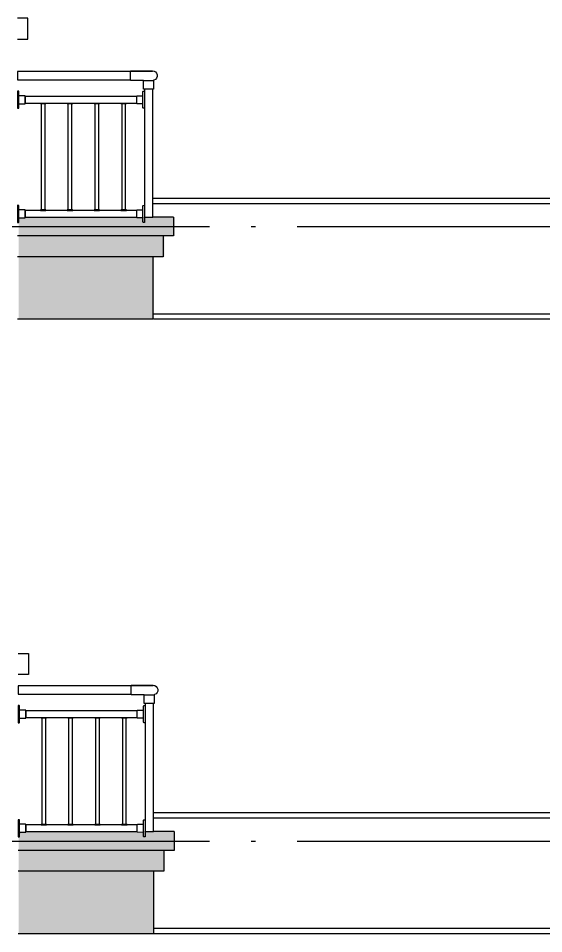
# Model space of a CAD drawing. Extents: x -12446 to 284554, y -295110 to 165007.
# Drawn here: x 201699 to 204222, y -244049 to -239654 of the extents above; entities that cross this region are included whole.
import ezdxf

# ---------------------------------------------------------------- set-up
doc = ezdxf.new("R2010")
doc.units = 0
doc.header["$LTSCALE"] = 1000
doc.linetypes.add('AX-14-E$0$DOTE', pattern=[2.4200000000000004, 2, -0.2, 0.02, -0.2])
for name, color, linetype in [('A-Anno-Note', 241, 'CONTINUOUS'), ('AX-14-comp-tc$0$灰褐色真石漆', 15, 'CONTINUOUS'), ('AX-14-E$0$A-Detl-Patt', 8, 'CONTINUOUS'), ('AX-14-E$0$A-Detl-Thin', 131, 'CONTINUOUS'), ('AX-14-E$0$A-elev-FIXT', 9, 'CONTINUOUS'), ('AX-14-E$0$A-elev-HRAL', 61, 'CONTINUOUS'), ('AX-14-E$0$栏杆型材', 82, 'CONTINUOUS'), ('AX-14-E$0$阳台栏杆扶手', 82, 'CONTINUOUS')]:
    doc.layers.add(name, color=color, linetype=linetype)
doc.layers.add('AX-14-E$0$A-Grid', color=222, linetype='AX-14-E$0$DOTE', plot=False)
doc.layers.add('AX-14-E$0$A-Wall-stru', color=4, linetype='CONTINUOUS', lineweight=30)

# ---------------------------------------------------------------- blocks, each defined once
blk = doc.blocks.new('AX-14-E$0$4080转角立图')
at = {"layer": 'AX-14-E$0$A-elev-FIXT', "linetype": 'Continuous'}
blk.add_line((25.55522843915969, 41.9922859473736), (-24.30321649741381, 41.9922859473736), dxfattribs=at)
blk.add_lwpolyline([(-25.29782274598256, 42.9517344115302, -0.3271392253384975), (-24.22508311690763, 41.53998265002156), (-23.50000002561137, 0), (23.50000002561137, 0), (24.2073870995082, 40.52617865166394, -0.4091108014680134), (25.70715864608064, 42.00000004569301), (85.25000008335337, 42.00000003812602, 0.4142135623730951), (86.75000008707866, 43.50000004190952), (86.75000008707866, 86.50000009016367, 0.4142135623730951), (85.25000008335337, 88.00000009400537), (-18.75000002095476, 88.00000009400537, 0.8651570106099542)], format="xyb", close=True, dxfattribs=at)
blk = doc.blocks.new('AX-14-E$0$32固定座立面')
at = {"layer": 'AX-14-E$0$栏杆型材', "color": 6, "linetype": 'Continuous'}
blk.add_line((-7.000000000029103, -22.48393362967181), (-7.000000000029103, 22.48393362967181), dxfattribs=at)
blk.add_lwpolyline([(-7.000000000029103, -22.48393363013747, 0.4116598905253932), (-9.973820392653579, -19.48404786120226), (-36.00872653194528, -19.25684467663814, -0.411659890479309), (-36.99999999529972, -18.25688275466382), (-36.99999999529972, 18.25688275466382, -0.411659890479309), (-36.00872653194528, 19.25684467663814), (-9.973820392653579, 19.48404786120226, 0.4116598904800121), (-7.000000000029103, 22.48393362967181), (-7.000000000014551, 39.03737757549971, -0.4116598903650479), (-5.017453071239287, 41.03730142168934), (0, 41.08108807232929), (0, -41.08108807232929), (-5.017453071239287, -41.03730142167478, -0.41165989040972), (-7.000000000014551, -39.03737757517956)], format="xyb", close=True, dxfattribs=at)
blk = doc.blocks.new('AX-14-E$0$A$C39DB7BCD')
at = {"layer": 'AX-14-E$0$A-Detl-Thin'}
blk.add_line((121.5103497480013, 25.08079728815937), (671.5103500907862, 25.08079728815937), dxfattribs=at)
blk.add_wipeout([(671.5103500907826, 725.0807972881557), (21.510350090786233, 725.0807972881557), (21.510350090786233, 25.080797288159374), (671.5103500907826, 25.080797288159374)]).dxf.layer = 'AX-14-E$0$A-Detl-Thin'
at = {"layer": 'AX-14-E$0$A-elev-HRAL', "ltscale": 10}
for points in [[(148.5103500907862, 573.0807972881594, 0.4142135623730951), (148.0103500907862, 572.5807972881594), (148.0103500907862, 570.5807972881594, 0.4142135623730951), (148.5103500907862, 570.0807972881594), (173.5103500907862, 570.0807972881594, 0.4142135623730951), (174.0103500907862, 570.5807972881594), (174.0103500907862, 572.5807972881594, 0.4142135623730951), (173.5103500907862, 573.0807972881594)], [(277.5103500907862, 573.0807972881594, 0.4142135623730951), (277.0103500907862, 572.5807972881594), (277.0103500907862, 570.5807972881594, 0.4142135623730951), (277.5103500907862, 570.0807972881594), (302.5103500907862, 570.0807972881594, 0.4142135623730951), (303.0103500907862, 570.5807972881594), (303.0103500907862, 572.5807972881594, 0.4142135623730951), (302.5103500907862, 573.0807972881594)], [(406.5103500907862, 573.0807972881594, 0.4142135623730951), (406.0103500907862, 572.5807972881594), (406.0103500907862, 570.5807972881594, 0.4142135623730951), (406.5103500907862, 570.0807972881594), (431.5103500907862, 570.0807972881594, 0.4142135623730951), (432.0103500907862, 570.5807972881594), (432.0103500907862, 572.5807972881594, 0.4142135623730951), (431.5103500907862, 573.0807972881594)], [(535.5103500907862, 573.0807972881594, 0.4142135623730951), (535.0103500907862, 572.5807972881594), (535.0103500907862, 570.5807972881594, 0.4142135623730951), (535.5103500907862, 570.0807972881594), (560.5103500907862, 570.0807972881594, 0.4142135623730951), (561.0103500907862, 570.5807972881594), (561.0103500907862, 572.5807972881594, 0.4142135623730951), (560.5103500907862, 573.0807972881594)], [(148.5103500907862, 57.08079729080782, -0.4142135623730951), (148.0103500907862, 57.58079729080782), (148.0103500907862, 59.58079729080782, -0.4142135623730951), (148.5103500907862, 60.08079729080782), (173.5103500907862, 60.08079729080782, -0.4142135623730951), (174.0103500907862, 59.58079729080782), (174.0103500907862, 57.58079729080782, -0.4142135623730951), (173.5103500907862, 57.08079729080782)], [(277.5103500907862, 57.08079729080782, -0.4142135623730951), (277.0103500907862, 57.58079729080782), (277.0103500907862, 59.58079729080782, -0.4142135623730951), (277.5103500907862, 60.08079729080782), (302.5103500907862, 60.08079729080782, -0.4142135623730951), (303.0103500907862, 59.58079729080782), (303.0103500907862, 57.58079729080782, -0.4142135623730951), (302.5103500907862, 57.08079729080782)], [(406.5103500907862, 57.08079729080782, -0.4142135623730951), (406.0103500907862, 57.58079729080782), (406.0103500907862, 59.58079729080782, -0.4142135623730951), (406.5103500907862, 60.08079729080782), (431.5103500907862, 60.08079729080782, -0.4142135623730951), (432.0103500907862, 59.58079729080782), (432.0103500907862, 57.58079729080782, -0.4142135623730951), (431.5103500907862, 57.08079729080782)], [(535.5103500907862, 57.08079729080782, -0.4142135623730951), (535.0103500907862, 57.58079729080782), (535.0103500907862, 59.58079729080782, -0.4142135623730951), (535.5103500907862, 60.08079729080782), (560.5103500907862, 60.08079729080782, -0.4142135623730951), (561.0103500907862, 59.58079729080782), (561.0103500907862, 57.58079729080782, -0.4142135623730951), (560.5103500907862, 57.08079729080782)]]:
    blk.add_lwpolyline(points, format="xyb", close=True, dxfattribs=at)
for points in [[(170.5103500907862, 60.08079729080782), (151.5103500907862, 60.08079729080782), (151.5103500907862, 570.0807972881594), (170.5103500907862, 570.0807972881594)], [(299.5103500907862, 60.08079729080782), (280.5103500907862, 60.08079729080782), (280.5103500907862, 570.0807972881594), (299.5103500907862, 570.0807972881594)], [(428.5103500907862, 60.08079729080782), (409.5103500907862, 60.08079729080782), (409.5103500907862, 570.0807972881594), (428.5103500907862, 570.0807972881594)], [(557.5103500907862, 60.08079729080782), (538.5103500907862, 60.08079729080782), (538.5103500907862, 570.0807972881594), (557.5103500907862, 570.0807972881594)]]:
    blk.add_lwpolyline(points, close=True, dxfattribs=at)
at = {"layer": 'AX-14-E$0$栏杆型材'}
for points in [[(21.51035009078623, 640.0807972285256), (61.51035009078623, 640.0807972285256), (61.51035009078623, 25.08079728815937), (21.51035009078623, 25.08079728815937)], [(98.51035008607141, 605.0807972881594), (634.5103450552706, 605.0807972881594), (634.5103450552706, 573.0807972881594), (98.51035008607141, 573.0807972881594)], [(98.51035008612962, 57.08079728815937), (634.5103450552706, 57.08079728815937), (634.5103450552706, 25.08079728815937), (98.51035008612962, 25.08079728815937)]]:
    blk.add_lwpolyline(points, close=True, dxfattribs=at)
at = {"layer": 'AX-14-E$0$阳台栏杆扶手'}
blk.add_lwpolyline([(671.5103500907862, 685.0807972881594), (128.2603501778067, 685.0807972881594), (128.2603501778067, 725.0807972881594), (671.5103500907862, 725.0807972881594)], close=True, dxfattribs=at)
at = {"layer": 'AX-14-E$0$A-elev-HRAL'}
for name, p in [('AX-14-E$0$4080转角立图', (41.51035009078623, 640.0807972285256)), ('AX-14-E$0$32固定座立面', (671.5103450505703, 589.0807972881594)), ('AX-14-E$0$32固定座立面', (671.5103450505703, 41.08079728815937))]:
    blk.add_blockref(name, p, dxfattribs=at)
at = {"layer": 'AX-14-E$0$A-elev-HRAL', "xscale": -1}
for p in [(61.51035009078623, 589.0807972881594), (61.51035009078623, 41.08079728815937)]:
    blk.add_blockref('AX-14-E$0$32固定座立面', p, dxfattribs=at)
blk = doc.blocks.new('AX-14-E$0$FBSUIEFHEWFFSF5348646')
at = {"layer": 'AX-14-E$0$A-Detl-Thin'}
for p, q in [((172806.8753013716, 360127.3243879009), (172756.8753013716, 360127.3243879009)), ((172806.8753013716, 360027.3243879009), (172806.8753013716, 360127.3243879009)), ((172756.8753013716, 360027.3243879009), (172806.8753013716, 360027.3243879009)), ((173506.8753226523, 359172.3243879015), (172756.8753013716, 359172.3243879015)), ((173456.8753226523, 359082.3243879015), (172756.8753013716, 359082.3243879015)), ((173406.8753226523, 358982.3243879015), (172756.8753013716, 358982.3243879015)), ((173406.8753226523, 358682.3243879016), (172756.8753013716, 358682.3243879016))]:
    blk.add_line(p, q, dxfattribs=at)
at = {"layer": 'AX-14-E$0$A-Wall-stru'}
blk.add_lwpolyline([(173506.8753226523, 359172.3243879015), (173506.8753226523, 359082.3243879015), (173456.8753226523, 359082.3243879015), (173456.8753226523, 358982.3243879015), (173406.8753226523, 358982.3243879015), (173406.8753226523, 358682.3243879016)], dxfattribs=at)
at = {"layer": 'AX-14-E$0$A-Detl-Thin', "xscale": -1}
blk.add_blockref('AX-14-E$0$A$C39DB7BCD', (173428.3856514624, 359147.2435906133), dxfattribs=at)
blk = doc.blocks.new('AX-14-E$0$2w3ytrehjreqehrehj')
at = {"layer": 'AX-14-E$0$A-Detl-Patt'}
for p, q in [((296175.1605521323, 168334.7129204361), (294124.9045399678, 168334.7129204361)), ((296175.1605521323, 168309.7129204361), (294124.9045399678, 168309.7129204361)), ((296175.1613832935, 167779.7129204361), (294125.1614170441, 167779.7129204361)), ((296175.1613832935, 167754.7129204361), (294125.1614170441, 167754.7129204361)), ((296175.1605521323, 165384.7129204359), (294124.9045399678, 165384.7129204359)), ((296175.1605521323, 165359.7129204359), (294124.9045399678, 165359.7129204359)), ((296175.1613832935, 164829.7129204359), (294125.1614170441, 164829.7129204359)), ((296175.1613832935, 164804.7129204359), (294125.1614170441, 164804.7129204359))]:
    blk.add_line(p, q, dxfattribs=at)
blk = doc.blocks.new('AX-14-E$0$arehqrgewgewg')
at = {"layer": 'AX-14-E$0$A-Detl-Thin'}
for p, q in [((327796.5233531613, 163199.7129204359), (327846.5233531613, 163199.7129204359)), ((327846.5233531613, 163199.7129204359), (327846.5233531613, 163099.7129204359)), ((327846.5233531613, 163099.7129204359), (327796.5233531613, 163099.7129204359)), ((328546.5233744419, 162344.7129204365), (327796.5233531613, 162344.7129204365)), ((328496.5233744419, 162254.7129204366), (327796.5233531613, 162254.7129204366)), ((328446.5233744419, 162154.7129204366), (327796.5233531613, 162154.7129204366)), ((328446.5233744419, 161854.7129204366), (327796.5233531613, 161854.7129204366))]:
    blk.add_line(p, q, dxfattribs=at)
at = {"layer": 'AX-14-E$0$A-Wall-stru'}
blk.add_lwpolyline([(328546.5233744419, 162344.7129204365), (328546.5233744419, 162254.7129204366), (328496.5233744419, 162254.7129204366), (328496.5233744419, 162154.7129204366), (328446.5233744419, 162154.7129204366), (328446.5233744419, 161854.7129204366)], dxfattribs=at)
at = {"layer": 'AX-14-E$0$A-Detl-Thin', "xscale": -1}
blk.add_blockref('AX-14-E$0$A$C39DB7BCD', (328468.0337032521, 162319.6321231484), dxfattribs=at)
blk = doc.blocks.new('AX-14-comp-tc')
at = {"layer": 'AX-14-comp-tc$0$灰褐色真石漆'}
h = blk.add_hatch(dxfattribs=at)
h.set_pattern_fill('离散材料', color=256, scale=50)
h.set_pattern_definition([(0, (-88248.13547641537, -403149.292913672), (132, 228), [12, -201, 9, -87, 18, -213]), (10, (-88305.13547641537, -403026.292913672), (80.67613670150445, 285.3442849732936), [20.99999999999959, -50.99999999999918, 26.99999999999959, -158.9999999999967, 14.9999999999998, -197.9999999999967]), (20, (-88335.13547641537, -403122.292913672), (133.4709535592092, 220.9762533757766), [24, -165, 21, -123, 15, -96]), (29.99999999999999, (-88248.13547641537, -403140.292913672), (-21.96925639128059, 254.0518682742054), [15, -99, 12, -147, 9, -195]), (40, (-88332.13547641537, -403074.292913672), (33.83591731976973, 216.3703554074118), [11.9999999999998, -131.9999999999967, 8.999999999999796, -83.99999999999837, 23.99999999999959, -152.9999999999967]), (49.99999999999999, (-88287.13547641537, -403182.292913672), (-80.24786473477874, 235.733494025581), [6, -111, 15, -183, 18, -93]), (59.99999999999999, (-88278.13547641537, -403161.292913672), (-99.47302994931883, 223.7076581449592), [15, -123, 6, -144, 12, -111]), (70, (-88311.13547641537, -403197.292913672), (-109.8922702303704, 215.5868477983183), [8.999999999999796, -56.99999999999918, 17.99999999999959, -95.99999999999837, 11.9999999999998, -131.9999999999967]), (80, (-88296.13547641537, -403020.292913672), (-208.5653438188234, 164.7194504535999), [20.99999999999959, -131.9999999999967, 8.999999999999796, -155.9999999999967, 17.99999999999959, -146.9999999999967]), (90, (-88278.13547641537, -403149.292913672), (-264, 111), [18, -93, 12, -183, 6, -186]), (99.99999999999993, (-88326.13547641537, -403056.292913672), (-247.9714589557226, 145.145291151213), [20.99999999999999, -117, 17.99999999999999, -95.99999999999997, 20.99999999999999, -218.9999999999999]), (110, (-88347.13547641537, -403227.292913672), (-240.4403417043912, 81.69113832647703), [24, -78, 12, -159, 18, -174]), (120, (-88428.13547641537, -403191.292913672), (-286.6499444855586, 28.49226783578576), [14.9999999999998, -200.9999999999967, 17.99999999999959, -92.99999999999837, 20.99999999999959, -122.9999999999984]), (130, (-88362.13547641537, -403257.292913672), (-279.1077671106385, 71.26608126250224), [9, -66, 12, -129, 24, -168]), (140, (-88452.13547641537, -403017.292913672), (-220.5968515658284, -34.20568782006698), [18, -108, 21, -93, 12, -126]), (150, (-88203.13547641537, -403275.292913672), (-204.8249722427793, -120.7672585833788), [12, -84, 24, -186, 21, -171]), (160, (-88401.13547641537, -403107.292913672), (-237.9010738302391, -162.4286891851902), [17.99999999999959, -125.9999999999984, 14.9999999999998, -113.9999999999984, 11.9999999999998, -182.9999999999967]), (170, (-88383.13547641537, -403179.292913672), (-215.6440470452878, -169.1231651014422), [26.99999999999959, -98.99999999999837, 17.99999999999959, -134.9999999999967, 23.99999999999959, -131.9999999999967])])
edge = h.paths.add_edge_path()
edge.add_line((201547.6447751021, -247031.881986117), (202297.6449590191, -247031.881986117))
edge.add_line((202297.6449590191, -247031.881986117), (202297.6449590191, -247121.8819860071))
edge.add_line((202297.6449590191, -247121.8819860071), (202247.6449590191, -247121.8819860073))
edge.add_line((202247.6449590191, -247121.8819860073), (202247.6449590191, -247221.8819860071))
edge.add_line((202247.6449590191, -247221.8819860071), (202197.6449590191, -247221.8819860071))
edge.add_line((202197.6449590191, -247221.8819860071), (202197.6449590191, -247521.8819860071))
edge.add_line((202197.6449590191, -247521.8819860071), (201547.644775102, -247521.8819860071))
edge.add_line((201547.6447751021, -247521.8819860071), (201547.6443993972, -247031.881986117))
edge.add_line((201547.6451508071, -249981.881986117), (202297.6453347242, -249981.881986117))
edge.add_line((202297.6453347242, -249981.881986117), (202297.6453347242, -250071.8819860071))
edge.add_line((202297.6453347242, -250071.8819860071), (202247.6453347242, -250071.8819860073))
edge.add_line((202247.6453347242, -250071.8819860073), (202247.6453347242, -250171.8819860071))
edge.add_line((202247.6453347242, -250171.8819860071), (202197.6453347242, -250171.8819860071))
edge.add_line((202197.6453347242, -250171.8819860071), (202197.6453347242, -250471.8819860071))
edge.add_line((202197.6453347242, -250471.8819860071), (201547.6451508071, -250471.8819860071))
edge.add_line((201547.6451508071, -250471.8819860071), (201547.6447751022, -249981.881986117))
edge.add_line((201547.6447751021, -252931.881986117), (202297.6449590191, -252931.881986117))
edge.add_line((202297.6449590191, -252931.881986117), (202297.6449590191, -253021.8819860071))
edge.add_line((202297.6449590191, -253021.8819860071), (202247.6449590191, -253021.8819860073))
edge.add_line((202247.6449590191, -253021.8819860073), (202247.6449590191, -253121.8819860071))
edge.add_line((202247.6449590191, -253121.8819860071), (202197.6449590191, -253121.8819860071))
edge.add_line((202197.6449590191, -253121.8819860071), (202197.6449590191, -253421.8819860071))
edge.add_line((202197.6449590191, -253421.8819860071), (201547.644775102, -253421.8819860071))
edge.add_line((201547.6447751021, -253421.8819860071), (201547.6443993972, -252931.881986117))
blk = doc.blocks.new('AX-14-E')
at = {"layer": 'AX-14-E$0$A-Grid'}
for p, q in [((186097.6736106519, -240654.4107495295), (210556.9137152612, -240654.4107495295)), ((186097.6736106519, -243604.4107495295), (210556.9137152612, -243604.4107495295))]:
    blk.add_line(p, q, dxfattribs=at)
at = {"layer": 'AX-14-E$0$A-Detl-Thin'}
blk.add_blockref('AX-14-E$0$FBSUIEFHEWFFSF5348646', (28937.46205280043, -599781.7351374303), dxfattribs=at)
at = {"layer": 'AX-14-E$0$A-Detl-Thin', "color": 6}
blk.add_blockref('AX-14-E$0$2w3ytrehjreqehrehj', (-91777.75005332794, -408854.1236699654), dxfattribs=at)
blk.add_blockref('AX-14-E$0$arehqrgewgewg', (-126099.1120107248, -405904.1236699653), dxfattribs=at)
at = {"layer": 'AX-14-E$0$A-Detl-Thin'}
blk.add_blockref('AX-14-comp-tc', (152.8371209149773, 6422.471660038165), dxfattribs=at)

msp = doc.modelspace()

# ---------------------------------------------------------------- block references
at = {"layer": 'A-Anno-Note'}
msp.add_blockref('AX-14-E', (0, 0), dxfattribs=at)

doc.saveas('drawing.dxf')
